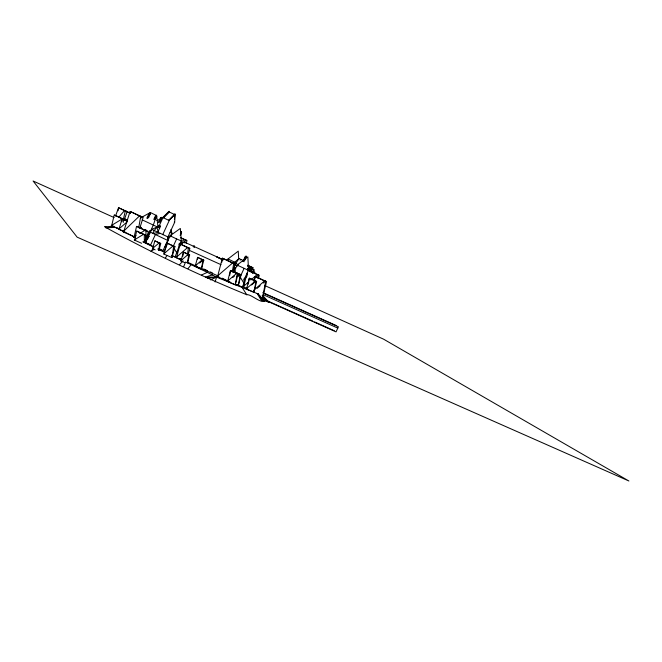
<?xml version="1.0" encoding="UTF-8"?>
<svg xmlns="http://www.w3.org/2000/svg" width="662" height="662" viewBox="0 0 662 662"><rect width="100%" height="100%" fill="white"/><g stroke="black" fill="none" stroke-linecap="round" stroke-linejoin="round"><path stroke-width="0.99" d="M168.28 240.852L168.28 237.087L151.722 229.375L145.599 242.681L153.121 246.479M111.828 226.387L104.712 226.826C150.473 252.23 198.244 274.904 246.777 294.731C250.757 293.738 261.713 304.421 264.386 300.54L261.912 297.478M180.213 235.366L181.512 231.576L180.726 232.304L181.62 232.71L180.354 235.465M244.733 259.843L246.057 256.103L245.122 256.724L243.028 261.258L244.079 261.763M174.445 219.089L174.818 214.041L175.256 214.248L174.652 222.324L167.544 237.774M236.615 284.528L242.259 287.068L243.972 283.361L244.543 278.661M158.772 250.327L159.666 243.211L154.974 240.885M264.121 301.533L258.064 293.63M121.874 221.828L122.255 218.849L125.002 219.734M166.932 245.188L167.229 243.153L173.651 246.347L171.979 257.592M167.867 239.892L168.28 237.087L167.709 240.438L150.431 232.18M180.072 246.065L180.37 244.079L188.413 248.051L187.338 255.019M184.797 242.979L185.236 240.074L180.941 237.972M182.877 256.12L183.49 252.106L188.728 254.713L187.487 262.773M197.359 259.388L197.673 257.394L202.92 260.009L201.488 268.995L196.258 266.364M221.894 262.111L222.54 258.197L233.694 263.658L232.354 271.536M229.689 275.524L230.542 270.501L237.186 273.795L235.283 284.875M129.992 213.545L130.34 211.526L140.675 216.573L138.706 227.753M246.934 276.071L247.274 274.109M250.087 269.972L250.443 267.961L247.861 266.703M250.253 271.9L250.6 269.889L247.952 268.59M248.308 284.081L249.342 278.197L255.929 281.449L254.001 292.273M252.528 273.514L253.215 269.641L251.502 268.805M254.729 279.422L255.251 276.459L265.561 281.524L262.508 298.363L260.795 297.511M257.634 278.131L258.163 275.169L247.96 270.179M171.367 255.234L175.107 256.914L179.237 245.768L184.086 241.961L222.49 259.396M144.647 242.598L146.261 235.316L136.629 231.063L134.568 240.182L141.602 243.26M134.022 237.493L136.546 226.363L148.305 231.576L145.847 242.681L144.026 241.887M118.026 210.781L118.73 207.769L125.317 210.979L123.43 219.031M253.894 281.424L255.135 276.451L266.579 281.54L262.442 298.372L260.671 297.602M258.519 278.197L259.247 275.251L247.836 270.162M251.13 270.113L251.626 268.118L248.043 266.513M251.212 272.008L251.717 270.013L248.06 268.383M253.538 272.653L254.258 269.765L248.986 267.407M247.092 273.125L243.616 286.927L247.149 288.475M232.925 272.636L235.175 263.881L222.366 258.163L217.525 276.716L230.434 282.36M188.306 254.191L189.895 248.341L180.205 244.046L176.44 257.725L181.752 260.05M187.553 262.781L189.696 254.87L183.391 252.09L180.949 261.002L184.566 262.582M186.245 243.326L187.015 240.505L180.867 237.749M158.863 250.352L160.808 243.484L154.85 240.852L152.608 248.713L155.173 249.831M215.1 281.962L216.582 277.13L207.33 272.363L185.583 262.028L183.705 266.596M139.823 228.092L143.174 217.318L130.066 211.443L123.554 232.089L134.882 237.054M141.966 217.128L150.34 212.527L156.604 215.572L153.22 225.312L149.562 233.256M124.075 220.33L127.178 211.583M115.56 216.011L118.531 207.703L129.901 212.99M147.626 236.797L149.86 230.707L147.303 236.334M161.031 218.154L160.436 217.889L161.66 218.46L161.065 218.195L161.437 217.326L160.436 217.889L158.417 222.275L159.046 222.581L161.437 217.326L161.66 218.46L160.047 221.96M148.503 217.848L150.133 214.298L149.91 213.156L148.892 213.727L146.848 218.17L147.477 218.477L149.91 213.156L149.504 213.992M153.791 219.428L155.429 215.862L156.447 215.291L156.671 216.433L155.446 219.105M154.42 219.734L156.447 215.291L156.042 216.126M147.535 239.305L148.826 236.5L147.262 235.796M157.705 226.371L159.327 225.543L163.233 217.053L169.033 211.277L169.464 211.476L163.431 217.765L168.777 220.355L174.586 214.546L169.232 211.981L163.431 217.765M150.464 245.254L155.322 234.696L160.13 233.305M157.953 231.808L160.56 226.147L159.327 225.543M168.777 220.355L174.818 214.041M162.711 234.679L169.439 220.057L175.256 214.248M165.856 244.477L166.634 243.5L165.665 248.002L163.886 251.874L162.852 250.997L168.545 238.535M178.98 245.991L181.338 240.877L180.321 228.448L170.151 235.746L164.863 247.348L165.26 247.605M170.175 236.905L171.888 233.198L171.019 229.441M173.063 246.678L176.622 238.957L181.371 240.951L180.916 240.629M227.24 260.687L228.034 258.966L238.262 251.138L238.676 259.032M234.183 271.718L237.104 265.04L247.845 256.881L248.573 270.369L237.219 265.148M234.224 272.529L234.936 270.981L234.017 268.019M243.211 261.374L246.057 256.103L246.181 257.237L244.501 260.861M244.055 268.474L240.132 276.948L243.972 283.361M243.831 280.208L248.44 270.253L247.936 269.964M165.351 258.18L166.832 255.59M243.699 260.72L238.999 258.577L234.803 264.841L237.559 266.091M153.46 248.093L151.044 251.32L154.287 249.218M251.759 269.409L253.008 267.762L247.489 265.305M156.828 227.198L154.163 230.624L152.872 233.438L158.508 232.478L156.828 227.198L151.722 229.375M251.701 269.36L252.95 267.771L247.77 265.263M188.049 268.549L191.252 264.593M118.548 217.467L124.489 210.607L126.55 211.277M179.567 264.676L183.093 260.878M240.174 260.149L240.902 259.438M140.725 218.261L142.198 216.838L139.417 216.011L123.033 231.824L125.019 232.246M193.378 246.669L194.156 245.941L194.264 247.075L193.23 246.57L194.156 245.941L194.264 247.075M118.664 229.218L127.543 221.513M163.688 253.976L172.906 246.016L174.338 246.289M179.642 243.467L184.144 239.586L186.121 240.058M176.042 257.518L187.487 247.638L189.133 247.969M180.685 260.869L188.132 254.448L189.2 254.622M199.626 263.054L203.308 259.885L202.324 259.744L194.926 266.124L195.944 266.223M232.85 277.461L234.373 276.153M236.483 276.973L239.52 274.366L240.438 274.432L238.179 276.368M247.836 268.747L249.326 267.465L250.65 267.638M248.068 270.692L249.549 269.417L250.79 269.566M250.683 270.485L252.197 269.186L253.364 269.335M243.848 279.058L246.752 276.567M243.103 286.671L248.54 282.012M250.865 280.009L257.071 274.68L258.279 274.78M251.552 284.991L256.02 281.151L255.226 281.135L246.214 288.872L247.075 288.822M253.529 290.411L264.461 281.036L265.594 281.06L263.277 283.046M257.104 288.342L260.191 285.694M238.999 258.577L234.232 262.624L238.386 264.792M152.376 248.598L159.095 242.962L160.361 243.26M136.157 235.689L133.559 237.261L135.387 237.691M139.624 233.587L144.812 230.434L147.436 231.154M160.56 226.147L158.094 227.38L156.604 215.572M210.533 279.902L216.582 277.13L258.031 293.895M201.413 275.036L207.33 272.363M156.811 220.57L162.835 217.955M178.616 244.253L184.086 241.961M212.411 274.904L205.46 277.072L216.582 277.13L207.347 278.346M139.98 227.844L141.42 227.554L140.501 227.091M115.651 227.422L105.672 227.687L115.651 227.422L127.882 233.661M228.291 281.383L227.265 281.367L236.458 273.472L237.41 273.538M104.902 226.495L105.804 226.536M218.816 276.517L216.97 276.443L232.461 263.112L234.116 263.36M135.677 240.331L134.187 239.992L143.389 234.414L145.549 234.969M114.104 226.363L111.199 225.61L122.213 218.923L127.418 221.414M170.151 235.746L171.226 236.135M228.506 259.082L228.034 258.966L235.44 262.549M262.466 295.285L268.896 302.277L264.386 300.54L261.862 297.776M145.599 242.681L149.215 244.187M170.126 232.453L171.888 233.198M159.683 228.051L142.206 219.867M235.465 284.403L238.295 285.645L241.067 274.738L233.554 271.412M124.15 231.642L118.961 229.366L122.089 218.808L127.253 221.1M119.731 229.391L111.646 225.833L114.22 214.985L125.846 220.148M124.224 218.642L127.584 220.14M147.312 235.722L149.198 236.557M253.157 271.528L255.027 272.363M216.722 256.939L223.16 259.81M267.009 300.68L312.754 321.12M314.624 321.955L334.227 330.719M266.488 300.788L336.048 331.869L338.406 326.805L263.244 293.101M262.864 292.621L336.569 325.687M263.567 294.855L337.802 328.112M114.137 217.575L33.1 181.007L77.148 237.162L628.9 480.993L383.612 339.184L264.891 285.612M203.813 268.995L207.562 270.684M210.375 271.95L212.245 272.794M179.021 258.403L181.81 259.653M187.387 262.16L197.607 266.753M199.461 267.589L218.046 275.946M189.448 250.393L221.009 264.676M233.082 270.137L234.936 270.981M171.855 255.673L181.338 260.042M233.711 267.2L235.548 268.036M176.622 238.957L170.175 235.813M158.425 248.945L162.852 250.997M153.336 246.951L142.827 241.837M157.738 249.044L165.078 252.553M174.222 222.118L174.652 222.324M163.233 217.053L163.663 217.26M169.009 219.85L169.439 220.057M159.931 249.036L162.612 250.335M125.656 211.087L130.157 213.288M216.888 256.964L222.92 259.926M114.501 215.067L123.322 219.42L123.364 222.316M136.811 226.429L145.946 230.939L145.971 241.729M233.645 271.42L240.232 274.68L238.345 285.645L235.887 284.412M124.382 218.857L126.905 220.107M136.844 231.112L144.316 234.82L144.341 242.515M117.323 227.935L119.077 228.812M144.159 241.804L145.979 242.714M128.61 234.034L134.907 237.211M222.225 278.189L227.753 280.969M228.671 281.549L230.326 282.376M179.162 258.412L181.827 259.761M122.544 230.641L124.257 231.501M245.991 257.121L245.312 256.839M266.339 300.714L268.896 302.277M181.479 232.619L181.512 231.576M259.885 295.906L264.13 301.21M267.043 301.458L262.359 295.401L263.476 296.924M257.907 293.87L263.608 301.475M262.384 296.733L265.371 300.829L262.235 295.624M242.077 287.407L246.777 294.731M257.204 293.605L261.523 300.705M174.015 248.275L176.886 253.066M256.649 281.458L253.96 292.273L246.545 289.037L249.268 278.197L256.649 281.458M238.047 273.853L235.233 284.875L227.596 281.54L230.442 270.493L238.047 273.853M203.805 260.133L201.447 268.987L195.191 266.256L197.574 257.377L203.805 260.133M174.95 246.595L171.913 257.584L164.01 254.134L167.089 243.12L174.95 246.595M145.781 229.739L143.414 229.565L145.781 229.739M156.671 216.433L155.429 215.862L156.671 216.433M150.133 214.298L148.892 213.727L150.133 214.298"/></g></svg>
